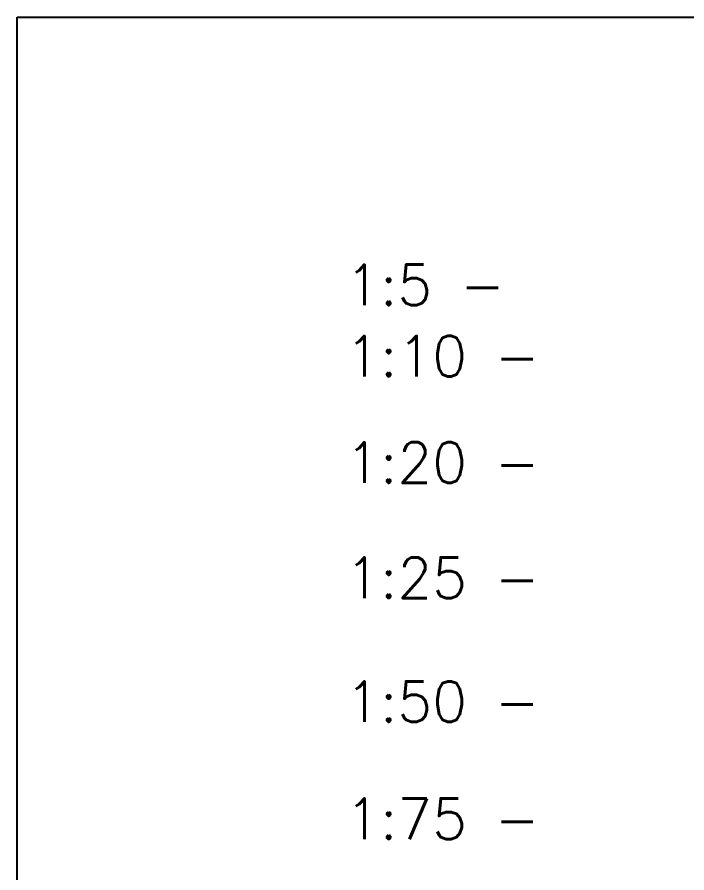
# Model space of a CAD drawing. Header units: millimetres. Extents: x 1206 to 1682, y 143 to 342.
# Drawn here: x 1205.63 to 1242.79, y 294.45 to 341.92 of the extents above; entities that cross this region are included whole.
import ezdxf

# ---------------------------------------------------------------- set-up
doc = ezdxf.new("R2010")
doc.units = ezdxf.units.MM
doc.layers.get('0').update_dxf_attribs({"color": 1})
doc.layers.add('AR-TXT-ESPECIFICAÇÕES', color=174, linetype='Continuous', lineweight=0)
doc.styles.add('100_TXT_ESQUADRIA', font='romans.shx', dxfattribs={"height": 0.12})

msp = doc.modelspace()

# ---------------------------------------------------------------- linework, layer by layer
msp.add_lwpolyline([(1205.6257, 341.9173), (1432.5325, 341.9173), (1432.5325, 143.7034), (1205.6257, 143.7034)], close=True)

# ---------------------------------------------------------------- texts
at = {"layer": 'AR-TXT-ESPECIFICAÇÕES', "style": '100_TXT_ESQUADRIA'}
for s, p in [('1:5 -', (1223.8351, 325.9401)), ('1:10 -', (1223.8351, 321.9891)), ('1:20 -', (1223.8351, 316.0856)), ('1:25 -', (1223.8351, 309.6972)), ('1:50 -', (1223.8351, 302.8278)), ('1:75 -', (1223.8351, 296.3306))]:
    msp.add_text(s, height=2.25, dxfattribs=at).set_placement(p)

doc.saveas('drawing.dxf')
